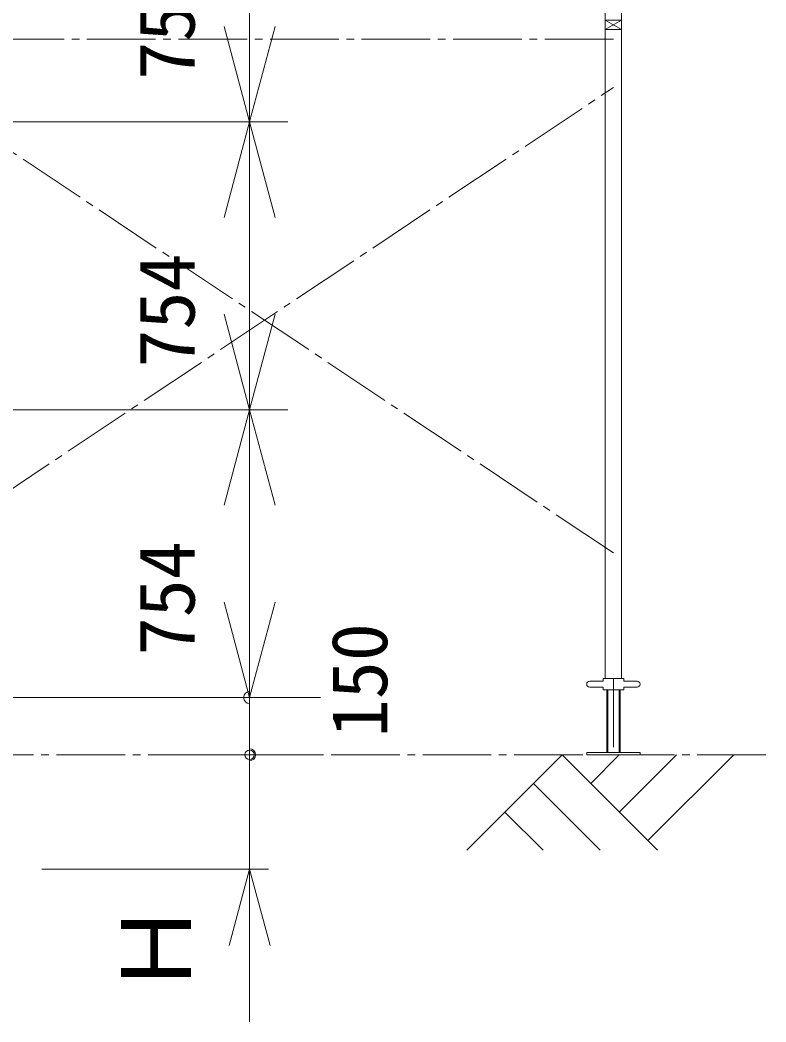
# Model space of a CAD drawing. Units: millimetres, scale not verified. Extents: x -8978 to 8399, y -12303 to 12300.
# Drawn here: x 1852 to 3807, y -2801 to -176 of the extents above; entities that cross this region are included whole.
import ezdxf
from ezdxf.enums import TextEntityAlignment as Align

# ---------------------------------------------------------------- set-up
doc = ezdxf.new("R2010")
doc.units = ezdxf.units.MM
doc.header["$LTSCALE"] = 20
doc.linetypes.add('CHAIN2', pattern=[12, 9, -1, 1, -1])
for name, color, linetype, lineweight in [('0-8_42 強調一点鎖線', 1, 'CHAIN2', 18), ('0-B_20 準用実線', 4, 'Continuous', 18), ('0-C_22 準用一点鎖線', 4, 'CHAIN2', 18), ('0-D_05 寸法', 7, 'Continuous', 18), ('0-F_40 強調外形線', 1, 'Continuous', 18)]:
    doc.layers.add(name, color=color, linetype=linetype, lineweight=lineweight)
doc.styles.add('ＭＳ ゴシック', font='')
doc.styles.get('ＭＳ ゴシック').set_extended_font_data('MS Gothic')

msp = doc.modelspace()

# ---------------------------------------------------------------- linework, layer by layer
at = {"layer": '0-8_42 強調一点鎖線'}
msp.add_line((3807.24, -2100.96), (-8588.76, -2100.99), dxfattribs=at)
at = {"layer": '0-B_20 準用実線'}
for p, q in [((3385.89, -175.96), (3385.89, 1524.07)), ((3428.59, 1524.07), (3428.59, -175.96)), ((3428.59, -175.96), (3385.89, -175.96)), ((3385.89, -175.96), (3385.89, -200.96)), ((3385.89, -175.96), (3428.59, -175.96)), ((3428.59, -175.96), (3428.59, -200.96)), ((3385.89, -1900.99), (3385.89, -200.96)), ((3385.89, -200.96), (3428.59, -200.96)), ((3428.59, -200.96), (3428.59, -1900.99)), ((3389.74, -2094.96), (3389.74, -1930.96)), ((3392.24, -1930.96), (3392.24, -2094.96)), ((3422.24, -1930.96), (3422.24, -2094.96)), ((3424.74, -1930.96), (3424.74, -2094.96)), ((3337.24, -2094.96), (3477.24, -2094.96)), ((3477.24, -2094.96), (3477.24, -2100.96))]:
    msp.add_line(p, q, dxfattribs=at)
for points in [[(3345.24, -1907.96), (3380.24, -1907.96), (3380.24, -1900.96), (3434.24, -1900.96), (3434.24, -1907.96), (3469.24, -1907.96)], [(3469.24, -1923.96), (3434.24, -1923.96), (3434.24, -1930.96), (3380.24, -1930.96), (3380.24, -1923.96), (3345.24, -1923.96)], [(3337.24, -2094.96), (3337.24, -2100.96), (3477.24, -2100.96)]]:
    msp.add_lwpolyline(points, dxfattribs=at)
for centre, start, end in [((3345.24, -1915.96), 90, 270), ((3469.24, -1915.96), 270, 90)]:
    msp.add_arc(centre, 8, start, end, dxfattribs=at)
at = {"layer": '0-C_22 準用一点鎖線'}
for p, q in [((3385.89, -175.96), (3428.59, -200.96)), ((3385.89, -200.96), (3428.59, -175.96)), ((3407.24, -225.96), (1578.24, -225.96)), ((3407.24, -1571.96), (1578.24, -352.96)), ((1578.24, -1571.96), (3407.24, -352.96)), ((3407.24, -1900.96), (3407.24, -2100.96))]:
    msp.add_line(p, q, dxfattribs=at)
at = {"layer": '0-D_05 寸法'}
for p, q in [((2453.44, 61.01), (2453.44, -192.99)), ((2453.44, -442.99), (2453.44, -192.99)), ((1409.24, -442.99), (2553.44, -442.99)), ((1409.24, -442.99), (2553.44, -442.99)), ((2453.44, -442.99), (2453.44, -692.99)), ((2453.44, -692.99), (2453.44, -946.99)), ((2453.44, -1196.99), (2453.44, -946.99)), ((1409.24, -1196.99), (2553.44, -1196.99)), ((1409.24, -1196.99), (2553.44, -1196.99)), ((2453.44, -1196.99), (2453.44, -1446.99)), ((2453.44, -1446.99), (2453.44, -1700.99)), ((2453.44, -1950.99), (2453.44, -1700.99)), ((2453.44, -1950.99), (2453.44, -1700.99)), ((2453.44, -2100.99), (2453.44, -1900.99)), ((2453.44, -1966.61), (2453.44, -1935.36)), ((1378.58, -1950.99), (2553.44, -1950.99)), ((1446.74, -1950.99), (2639.19, -1950.99)), ((2453.44, -1950.99), (2453.44, -2100.99)), ((2453.44, -2085.36), (2453.44, -2116.61)), ((2343.15, -2100.99), (2639.19, -2100.99)), ((2355.6, -2100.99), (2503.44, -2100.99)), ((2453.44, -2100.99), (2453.44, -2400.99)), ((2453.44, -2100.99), (2453.44, -2350.99)), ((1909.24, -2400.99), (2503.44, -2400.99)), ((2453.44, -2400.99), (2453.44, -2600.99)), ((2453.44, -2600.99), (2453.44, -2800.99))]:
    msp.add_line(p, q, dxfattribs=at)
for points in [[(2520.43, -192.99), (2453.44, -442.99), (2386.45, -192.99)], [(2386.45, -692.99), (2453.44, -442.99), (2520.43, -692.99)], [(2520.43, -946.99), (2453.44, -1196.99), (2386.45, -946.99)], [(2386.45, -1446.99), (2453.44, -1196.99), (2520.43, -1446.99)], [(2520.43, -1700.99), (2453.44, -1950.99), (2386.45, -1700.99)], [(2399.85, -2600.99), (2453.44, -2400.99), (2507.03, -2600.99)]]:
    msp.add_lwpolyline(points, dxfattribs=at)
for centre, radius, start, end in [((2453.44, -1950.99), 15.62, 90, 270), ((2453.44, -2100.99), 12.5, 90, 270), ((2453.44, -2100.99), 15.62, 270, 90), ((2453.44, -2100.99), 12.5, 270, 90)]:
    msp.add_arc(centre, radius, start, end, dxfattribs=at)
at = {"layer": '0-F_40 強調外形線'}
for p, q in [((3022.73, -2350.99), (3272.73, -2100.99)), ((3522.73, -2350.99), (3272.73, -2100.99)), ((3347.73, -2175.99), (3422.73, -2100.99)), ((3422.73, -2250.99), (3572.73, -2100.99)), ((3497.73, -2325.99), (3722.73, -2100.99)), ((3372.73, -2350.99), (3197.73, -2175.99)), ((3222.73, -2350.99), (3122.73, -2250.99))]:
    msp.add_line(p, q, dxfattribs=at)

# ---------------------------------------------------------------- texts
at = {"layer": '0-D_05 寸法', "style": 'ＭＳ ゴシック'}
for s, height, p in [('754', 146.6, (2353.44, -332.65)), ('754', 146.6, (2353.44, -1086.65)), ('754', 146.6, (2353.44, -1840.65)), ('150', 146.6, (2858.24, -2055.2)), ('Ｈ', 183.3, (2355, -2733.57))]:
    msp.add_text(s, height=height, rotation=90, dxfattribs=at).set_placement(p, align=Align.BOTTOM_LEFT)

doc.saveas('drawing.dxf')
